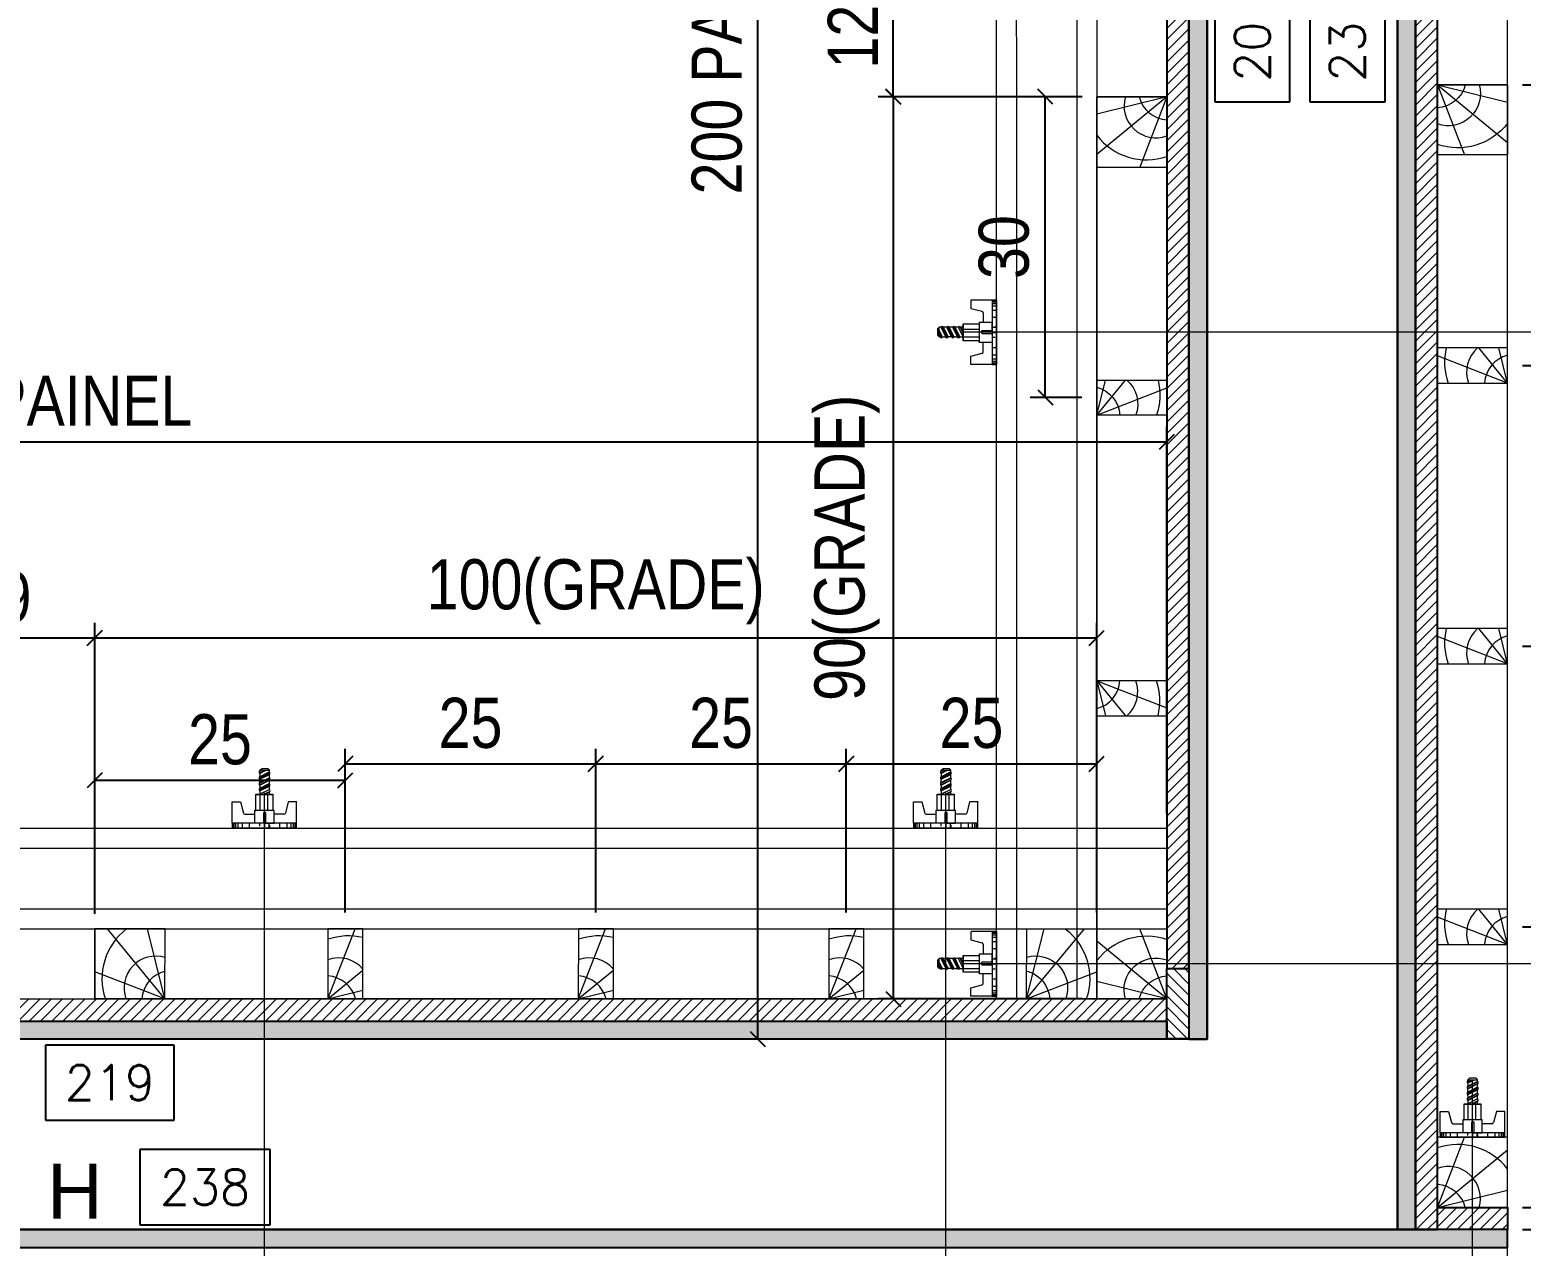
# Model space of a CAD drawing. Extents: x 14400 to 27878, y -21631 to 6985.
# Drawn here: x 16701.6 to 16999.3, y 2865.6 to 3108.3 of the extents above; entities that cross this region are included whole.
import ezdxf
from ezdxf.enums import TextEntityAlignment as Align

# ---------------------------------------------------------------- set-up
doc = ezdxf.new("R2010")
doc.units = 0
for name, color, linetype in [('CHAPA', 1, 'Continuous'), ('COTA', 241, 'Continuous'), ('F-PILARES-S', 170, 'Continuous'), ('MEIO_PONT', 93, 'Continuous'), ('SARRAFO', 251, 'Continuous'), ('TEXTO_GERAL', 7, 'Continuous')]:
    doc.layers.add(name, color=color, linetype=linetype)
for name, color, linetype, lineweight in [('Hachura', 251, 'Continuous', 9), ('Madeira', 126, 'Continuous', 18), ('Perfil Metálico', 224, 'Continuous', 18)]:
    doc.layers.add(name, color=color, linetype=linetype, lineweight=lineweight)
doc.styles.add('ARIAL', font='arial.ttf')
doc.styles.add('COTA TECNICA 2X', font='techl___.ttf', dxfattribs={"height": 10})
doc.styles.add('ROMANS', font='romans.shx')
doc.dimstyles.new('SECAO PILAR', dxfattribs={"dimtxt": 10, "dimasz": 3, "dimexe": 3, "dimexo": 3, "dimgap": 3, "dimtad": 1, "dimdec": 1, "dimlfac": 0.5, "dimzin": 12, "dimdsep": 46, "dimtxsty": 'COTA TECNICA 2X', "dimblk1": 'OBLIQUE', "dimblk2": 'OBLIQUE', "dimsah": 1, "dimcen": 0.9, "dimclrd": 256, "dimclre": 256, "dimclrt": 256, "dimadec": 1, "dimazin": 3, "dimtfac": 1, "dimtdec": 1, "dimtmove": 0, "dimatfit": 3, "dimfxl": 1, "dimtolj": 1, "dimtzin": 12, "dimarcsym": 0})
doc.dimstyles.new('SECÇÃO 2', dxfattribs={"dimtxt": 7, "dimasz": 6, "dimexe": 0.18, "dimexo": 2, "dimgap": -4, "dimtad": 3, "dimdec": 1, "dimlfac": 0.5, "dimzin": 12, "dimdsep": 46, "dimtxsty": 'ROMANS', "dimblk": 'ARCHTICK', "dimcen": 0.09, "dimse1": 1, "dimse2": 1, "dimsd1": 1, "dimsd2": 1, "dimclrd": 180, "dimclre": 5, "dimclrt": 1, "dimadec": 0, "dimazin": 3, "dimtfac": 1, "dimtdec": 1, "dimtofl": 0, "dimtmove": 0, "dimatfit": 3, "dimldrblk": 'ARCHTICK', "dimfxl": 1, "dimtolj": 1, "dimtzin": 0, "dimarcsym": 0})

# ---------------------------------------------------------------- blocks, each defined once
blk = doc.blocks.new('*D1471')
at = {"layer": 'COTA', "color": 180, "lineweight": -2, "transparency": 16777216}
for p, q in [((23414.59, 644.96), (23399.59, 644.96)), ((23399.59, 644.96), (23399.59, 618.96)), ((23414.59, 618.96), (23414.59, 644.96)), ((23399.59, 618.96), (23414.59, 618.96))]:
    blk.add_line(p, q, dxfattribs=at)
at = {"layer": 'Defpoints', "color": 0, "transparency": 16777216}
for p in [(23398.05, 831.96), (23398.05, 431.96), (23418.59, 431.96)]:
    blk.add_point(p, dxfattribs=at)
at = {"layer": 'COTA', "color": 1, "transparency": 16777216, "insert": (23407.09, 631.96), "char_height": 7, "attachment_point": 5, "rotation": 90, "style": 'ROMANS'}
blk.add_mtext('\\A1;200', dxfattribs=at)
blk = doc.blocks.new('_ArchTick')
at = {"color": 0, "linetype": 'ByBlock', "const_width": 0.15}
blk.add_lwpolyline([(-0.5, -0.5), (0.5, 0.5)], dxfattribs=at)
blk = doc.blocks.new('*D1472')
at = {"layer": 'COTA', "color": 180, "lineweight": -2, "transparency": 16777216}
for p, q in [((23433.59, 644.96), (23418.59, 644.96)), ((23418.59, 644.96), (23418.59, 618.96)), ((23433.59, 618.96), (23433.59, 644.96)), ((23418.59, 618.96), (23433.59, 618.96))]:
    blk.add_line(p, q, dxfattribs=at)
at = {"layer": 'Defpoints', "color": 0, "transparency": 16777216}
for p in [(23436.05, 869.96), (23436.05, 393.96), (23437.59, 393.96)]:
    blk.add_point(p, dxfattribs=at)
at = {"layer": 'COTA', "color": 1, "transparency": 16777216, "insert": (23426.09, 631.96), "char_height": 7, "attachment_point": 5, "rotation": 90, "style": 'ROMANS'}
blk.add_mtext('\\A1;238', dxfattribs=at)
blk = doc.blocks.new('*D1473')
at = {"layer": 'COTA', "color": 180, "lineweight": -2, "transparency": 16777216}
for p, q in [((23211.05, 409.91), (23185.05, 409.91)), ((23185.05, 409.91), (23185.05, 394.91)), ((23211.05, 394.91), (23211.05, 409.91)), ((23185.05, 394.91), (23211.05, 394.91))]:
    blk.add_line(p, q, dxfattribs=at)
at = {"layer": 'Defpoints', "color": 0, "transparency": 16777216}
for p in [(22960.05, 393.96), (23436.05, 393.96), (23436.05, 390.91)]:
    blk.add_point(p, dxfattribs=at)
at = {"layer": 'COTA', "color": 1, "transparency": 16777216, "insert": (23198.05, 402.41), "char_height": 7, "attachment_point": 5, "style": 'ROMANS'}
blk.add_mtext('\\A1;238', dxfattribs=at)
blk = doc.blocks.new('*D1474')
at = {"layer": 'COTA', "color": 180, "lineweight": -2, "transparency": 16777216}
for p, q in [((23191.89, 430.75), (23166.22, 430.75)), ((23166.22, 430.75), (23166.22, 415.75)), ((23191.89, 415.75), (23191.89, 430.75)), ((23166.22, 415.75), (23191.89, 415.75))]:
    blk.add_line(p, q, dxfattribs=at)
at = {"layer": 'Defpoints', "color": 0, "transparency": 16777216}
for p in [(22960.05, 431.96), (23398.05, 431.96), (23398.05, 411.75)]:
    blk.add_point(p, dxfattribs=at)
at = {"layer": 'COTA', "color": 1, "transparency": 16777216, "insert": (23179.05, 423.25), "char_height": 7, "attachment_point": 5, "style": 'ROMANS'}
blk.add_mtext('\\A1;219', dxfattribs=at)
blk = doc.blocks.new('PONTALETE')
at = {"layer": 'Madeira'}
for q in [(2.71, 7), (7, 5.76), (7, 1.74)]:
    blk.add_line((0, 0), q, dxfattribs=at)
blk.add_lwpolyline([(0, 0), (7, 0), (7, 7), (0, 7)], close=True, dxfattribs=at)
for centre, radius, start, end in [((2.04, 0.06), 6.23, 37.2818, 109.0913), ((1.09, 0.9), 3.19, 343.603, 109.9847), ((-0.21, -0.78), 3.09, 14.6322, 86.0383)]:
    blk.add_arc(centre, radius, start, end, dxfattribs=at)
blk = doc.blocks.new('MEIO PONTALETE')
at = {"layer": 'Madeira'}
for q in [(2.71, 7), (3.5, 2.88), (3.5, 0.87)]:
    blk.add_line((0, 0), q, dxfattribs=at)
blk.add_lwpolyline([(0, 0), (3.5, 0), (3.5, 7), (0, 7)], close=True, dxfattribs=at)
for centre, radius, start, end in [((2.04, 0.06), 6.23, 76.4499, 109.0913), ((1.09, 0.9), 3.19, 40.9063, 109.9847), ((-0.21, -0.78), 3.09, 14.6322, 86.0383)]:
    blk.add_arc(centre, radius, start, end, dxfattribs=at)
blk = doc.blocks.new('_Oblique')
at = {"color": 0, "linetype": 'ByBlock', "lineweight": -2}
blk.add_line((-0.5, -0.5), (0.5, 0.5), dxfattribs=at)
blk = doc.blocks.new('*D1499')
at = {"layer": 'COTA', "lineweight": -2, "transparency": 16777216}
for p, q in [((23461.05, 641.56), (23543.75, 641.56)), ((23540.75, 622.36), (23540.75, 641.56)), ((23461.05, 622.36), (23543.75, 622.36))]:
    blk.add_line(p, q, dxfattribs=at)
at = {"layer": 'Defpoints', "color": 0, "transparency": 16777216}
for p in [(23458.05, 641.56), (23540.75, 641.56), (23458.05, 622.36)]:
    blk.add_point(p, dxfattribs=at)
at = {"layer": 'COTA', "lineweight": -2, "transparency": 16777216, "xscale": 3, "yscale": 3, "zscale": 3}
for p, rotation in [((23540.75, 641.56), 90), ((23540.75, 622.36), 270)]:
    blk.add_blockref('_Oblique', p, dxfattribs=dict(at, rotation=rotation))
at = {"layer": 'COTA', "transparency": 16777216, "insert": (23532.62, 631.96), "char_height": 10, "attachment_point": 5, "rotation": 90, "style": 'COTA TECNICA 2X'}
blk.add_mtext('\\A1;9.6', dxfattribs=at)
blk = doc.blocks.new('*D1427')
at = {"layer": 'COTA', "lineweight": -2, "transparency": 16777216}
for p, q in [((22937.96, 456.95), (22937.96, 554.15)), ((23390.06, 476.96), (23390.06, 554.15)), ((22937.96, 551.15), (23390.06, 551.15))]:
    blk.add_line(p, q, dxfattribs=at)
at = {"layer": 'Defpoints', "color": 0, "transparency": 16777216}
for p in [(23390.06, 551.15), (23390.06, 473.96), (22937.96, 453.95)]:
    blk.add_point(p, dxfattribs=at)
at = {"layer": 'COTA', "lineweight": -2, "transparency": 16777216, "xscale": 3, "yscale": 3, "zscale": 3, "rotation": 180}
blk.add_blockref('_Oblique', (22937.96, 551.15), dxfattribs=at)
at = {"layer": 'COTA', "lineweight": -2, "transparency": 16777216, "xscale": 3, "yscale": 3, "zscale": 3}
blk.add_blockref('_Oblique', (23390.06, 551.15), dxfattribs=at)
at = {"layer": 'COTA', "transparency": 16777216, "insert": (23164.01, 559.25), "char_height": 10, "attachment_point": 5, "style": 'COTA TECNICA 2X'}
blk.add_mtext('\\A1;226 PAINEL', dxfattribs=at)
blk = doc.blocks.new('*D1433')
at = {"layer": 'COTA', "lineweight": -2, "transparency": 16777216}
for p, q in [((23176.03, 457.19), (23176.03, 486.59)), ((23226.05, 457.19), (23226.05, 486.59)), ((23176.03, 483.59), (23226.05, 483.59))]:
    blk.add_line(p, q, dxfattribs=at)
at = {"layer": 'Defpoints', "color": 0, "transparency": 16777216}
for p in [(23226.05, 483.59), (23176.03, 454.19), (23226.05, 454.19)]:
    blk.add_point(p, dxfattribs=at)
at = {"layer": 'COTA', "lineweight": -2, "transparency": 16777216, "xscale": 3, "yscale": 3, "zscale": 3, "rotation": 180}
blk.add_blockref('_Oblique', (23176.03, 483.59), dxfattribs=at)
at = {"layer": 'COTA', "lineweight": -2, "transparency": 16777216, "xscale": 3, "yscale": 3, "zscale": 3}
blk.add_blockref('_Oblique', (23226.05, 483.59), dxfattribs=at)
at = {"layer": 'COTA', "transparency": 16777216, "insert": (23201.04, 491.7), "char_height": 10, "attachment_point": 5, "style": 'COTA TECNICA 2X'}
blk.add_mtext('\\A1;25', dxfattribs=at)
blk = doc.blocks.new('*D1434')
at = {"layer": 'COTA', "lineweight": -2, "transparency": 16777216}
for p, q in [((23226.05, 457.19), (23226.05, 489.87)), ((23276.05, 457.19), (23276.05, 489.87)), ((23226.05, 486.87), (23276.05, 486.87))]:
    blk.add_line(p, q, dxfattribs=at)
at = {"layer": 'Defpoints', "color": 0, "transparency": 16777216}
for p in [(23276.05, 486.87), (23226.05, 454.19), (23276.05, 454.19)]:
    blk.add_point(p, dxfattribs=at)
at = {"layer": 'COTA', "lineweight": -2, "transparency": 16777216, "xscale": 3, "yscale": 3, "zscale": 3, "rotation": 180}
blk.add_blockref('_Oblique', (23226.05, 486.87), dxfattribs=at)
at = {"layer": 'COTA', "lineweight": -2, "transparency": 16777216, "xscale": 3, "yscale": 3, "zscale": 3}
blk.add_blockref('_Oblique', (23276.05, 486.87), dxfattribs=at)
at = {"layer": 'COTA', "transparency": 16777216, "insert": (23251.05, 494.98), "char_height": 10, "attachment_point": 5, "style": 'COTA TECNICA 2X'}
blk.add_mtext('\\A1;25', dxfattribs=at)
blk = doc.blocks.new('*D1435')
at = {"layer": 'COTA', "lineweight": -2, "transparency": 16777216}
for p, q in [((23276.05, 457.19), (23276.05, 489.87)), ((23326.05, 457.19), (23326.05, 489.87)), ((23276.05, 486.87), (23326.05, 486.87))]:
    blk.add_line(p, q, dxfattribs=at)
at = {"layer": 'Defpoints', "color": 0, "transparency": 16777216}
for p in [(23326.05, 486.87), (23276.05, 454.19), (23326.05, 454.19)]:
    blk.add_point(p, dxfattribs=at)
at = {"layer": 'COTA', "lineweight": -2, "transparency": 16777216, "xscale": 3, "yscale": 3, "zscale": 3, "rotation": 180}
blk.add_blockref('_Oblique', (23276.05, 486.87), dxfattribs=at)
at = {"layer": 'COTA', "lineweight": -2, "transparency": 16777216, "xscale": 3, "yscale": 3, "zscale": 3}
blk.add_blockref('_Oblique', (23326.05, 486.87), dxfattribs=at)
at = {"layer": 'COTA', "transparency": 16777216, "insert": (23301.05, 494.98), "char_height": 10, "attachment_point": 5, "style": 'COTA TECNICA 2X'}
blk.add_mtext('\\A1;25', dxfattribs=at)
blk = doc.blocks.new('*D1436')
at = {"layer": 'COTA', "lineweight": -2, "transparency": 16777216}
for p, q in [((23176.03, 457.19), (23176.03, 514.97)), ((23376.04, 457.2), (23376.04, 514.97)), ((23376.04, 511.97), (23176.03, 511.97))]:
    blk.add_line(p, q, dxfattribs=at)
at = {"layer": 'Defpoints', "color": 0, "transparency": 16777216}
for p in [(23176.03, 511.97), (23176.03, 454.19), (23376.04, 454.2)]:
    blk.add_point(p, dxfattribs=at)
at = {"layer": 'COTA', "lineweight": -2, "transparency": 16777216, "xscale": 3, "yscale": 3, "zscale": 3, "rotation": 180}
blk.add_blockref('_Oblique', (23176.03, 511.97), dxfattribs=at)
at = {"layer": 'COTA', "lineweight": -2, "transparency": 16777216, "xscale": 3, "yscale": 3, "zscale": 3}
blk.add_blockref('_Oblique', (23376.04, 511.97), dxfattribs=at)
at = {"layer": 'COTA', "transparency": 16777216, "insert": (23276.03, 521.19), "char_height": 10, "attachment_point": 5, "style": 'COTA TECNICA 2X'}
blk.add_mtext('\\A1;100(GRADE)', dxfattribs=at)
blk = doc.blocks.new('*D1437')
at = {"layer": 'COTA', "lineweight": -2, "transparency": 16777216}
for p, q in [((23326.05, 457.19), (23326.05, 489.87)), ((23376.04, 457.24), (23376.04, 489.87)), ((23326.05, 486.87), (23376.04, 486.87))]:
    blk.add_line(p, q, dxfattribs=at)
at = {"layer": 'Defpoints', "color": 0, "transparency": 16777216}
for p in [(23376.04, 486.87), (23326.05, 454.19), (23376.04, 454.24)]:
    blk.add_point(p, dxfattribs=at)
at = {"layer": 'COTA', "lineweight": -2, "transparency": 16777216, "xscale": 3, "yscale": 3, "zscale": 3, "rotation": 180}
blk.add_blockref('_Oblique', (23326.05, 486.87), dxfattribs=at)
at = {"layer": 'COTA', "lineweight": -2, "transparency": 16777216, "xscale": 3, "yscale": 3, "zscale": 3}
blk.add_blockref('_Oblique', (23376.04, 486.87), dxfattribs=at)
at = {"layer": 'COTA', "transparency": 16777216, "insert": (23351.04, 494.98), "char_height": 10, "attachment_point": 5, "style": 'COTA TECNICA 2X'}
blk.add_mtext('\\A1;25', dxfattribs=at)
blk = doc.blocks.new('*D1438')
at = {"layer": 'COTA', "lineweight": -2, "transparency": 16777216}
for p, q in [((23138.03, 456.93), (23138.03, 514.97)), ((23176.03, 456.96), (23176.03, 514.97)), ((23176.03, 511.97), (23138.03, 511.97))]:
    blk.add_line(p, q, dxfattribs=at)
at = {"layer": 'Defpoints', "color": 0, "transparency": 16777216}
for p in [(23138.03, 511.97), (23138.03, 453.93), (23176.03, 453.96)]:
    blk.add_point(p, dxfattribs=at)
at = {"layer": 'COTA', "lineweight": -2, "transparency": 16777216, "xscale": 3, "yscale": 3, "zscale": 3, "rotation": 180}
blk.add_blockref('_Oblique', (23138.03, 511.97), dxfattribs=at)
at = {"layer": 'COTA', "lineweight": -2, "transparency": 16777216, "xscale": 3, "yscale": 3, "zscale": 3}
blk.add_blockref('_Oblique', (23176.03, 511.97), dxfattribs=at)
at = {"layer": 'COTA', "transparency": 16777216, "insert": (23157.03, 520.06), "char_height": 10, "attachment_point": 5, "style": 'COTA TECNICA 2X'}
blk.add_mtext('\\A1;19', dxfattribs=at)
blk = doc.blocks.new('*D1454')
at = {"layer": 'COTA', "lineweight": -2, "transparency": 16777216}
for p, q in [((23373.11, 619.97), (23332.42, 619.97)), ((23335.42, 619.97), (23335.42, 439.97)), ((23373.08, 439.97), (23332.42, 439.97))]:
    blk.add_line(p, q, dxfattribs=at)
at = {"layer": 'Defpoints', "color": 0, "transparency": 16777216}
for p in [(23376.11, 619.97), (23335.42, 439.97), (23376.08, 439.97)]:
    blk.add_point(p, dxfattribs=at)
at = {"layer": 'COTA', "lineweight": -2, "transparency": 16777216, "xscale": 3, "yscale": 3, "zscale": 3}
for p, rotation in [((23335.42, 619.97), 90), ((23335.42, 439.97), 270)]:
    blk.add_blockref('_Oblique', p, dxfattribs=dict(at, rotation=rotation))
at = {"layer": 'COTA', "transparency": 16777216, "insert": (23326.2, 529.97), "char_height": 10, "attachment_point": 5, "rotation": 90, "style": 'COTA TECNICA 2X'}
blk.add_mtext('\\A1;90(GRADE)', dxfattribs=at)
blk = doc.blocks.new('*D1455')
at = {"layer": 'COTA', "lineweight": -2, "transparency": 16777216}
for p, q in [((23373.09, 619.97), (23362.77, 619.97)), ((23365.77, 559.97), (23365.77, 619.97)), ((23373.06, 559.97), (23362.77, 559.97))]:
    blk.add_line(p, q, dxfattribs=at)
at = {"layer": 'Defpoints', "color": 0, "transparency": 16777216}
for p in [(23365.77, 619.97), (23376.09, 619.97), (23376.06, 559.97)]:
    blk.add_point(p, dxfattribs=at)
at = {"layer": 'COTA', "lineweight": -2, "transparency": 16777216, "xscale": 3, "yscale": 3, "zscale": 3}
for p, rotation in [((23365.77, 619.97), 90), ((23365.77, 559.97), 270)]:
    blk.add_blockref('_Oblique', p, dxfattribs=dict(at, rotation=rotation))
at = {"layer": 'COTA', "transparency": 16777216, "insert": (23357.55, 589.97), "char_height": 10, "attachment_point": 5, "rotation": 90, "style": 'COTA TECNICA 2X'}
blk.add_mtext('\\A1;30', dxfattribs=at)
blk = doc.blocks.new('*D1504')
at = {"layer": 'COTA', "lineweight": -2, "transparency": 16777216}
for p, q in [((23373.06, 643.96), (23332.41, 643.96)), ((23335.41, 619.96), (23335.41, 643.96)), ((23373.06, 619.96), (23332.41, 619.96))]:
    blk.add_line(p, q, dxfattribs=at)
at = {"layer": 'Defpoints', "color": 0, "transparency": 16777216}
for p in [(23335.41, 643.96), (23376.06, 643.96), (23376.06, 619.96)]:
    blk.add_point(p, dxfattribs=at)
at = {"layer": 'COTA', "lineweight": -2, "transparency": 16777216, "xscale": 3, "yscale": 3, "zscale": 3}
for p, rotation in [((23335.41, 643.96), 90), ((23335.41, 619.96), 270)]:
    blk.add_blockref('_Oblique', p, dxfattribs=dict(at, rotation=rotation))
at = {"layer": 'COTA', "transparency": 16777216, "insert": (23327.36, 631.96), "char_height": 10, "attachment_point": 5, "rotation": 90, "style": 'COTA TECNICA 2X'}
blk.add_mtext('\\A1;12', dxfattribs=at)
blk = doc.blocks.new('*D1456')
at = {"layer": 'COTA', "linetype": 'ByBlock', "lineweight": -2, "transparency": 16777216}
for p, q in [((23395.05, 832.03), (23305.34, 832.03)), ((23308.34, 832.03), (23308.34, 431.96)), ((23395.05, 431.96), (23305.34, 431.96))]:
    blk.add_line(p, q, dxfattribs=at)
at = {"layer": 'Defpoints', "color": 0, "linetype": 'ByBlock', "transparency": 16777216}
for p in [(23398.05, 832.03), (23308.34, 431.96), (23398.05, 431.96)]:
    blk.add_point(p, dxfattribs=at)
at = {"layer": 'COTA', "linetype": 'ByBlock', "lineweight": -2, "transparency": 16777216, "xscale": 3, "yscale": 3, "zscale": 3}
for p, rotation in [((23308.34, 832.03), 90), ((23308.34, 431.96), 270)]:
    blk.add_blockref('_Oblique', p, dxfattribs=dict(at, rotation=rotation))
at = {"layer": 'COTA', "linetype": 'ByBlock', "transparency": 16777216, "insert": (23300.24, 631.99), "char_height": 10, "attachment_point": 5, "rotation": 90, "style": 'COTA TECNICA 2X'}
blk.add_mtext('\\A1;200 PAINEL', dxfattribs=at)
blk = doc.blocks.new('*D1410')
at = {"layer": 'COTA', "lineweight": -2, "transparency": 16777216}
for p, q in [((23461.04, 622.36), (23543.75, 622.36)), ((23540.75, 622.36), (23540.75, 398.36)), ((23461.07, 398.36), (23543.75, 398.36))]:
    blk.add_line(p, q, dxfattribs=at)
at = {"layer": 'Defpoints', "color": 0, "transparency": 16777216}
for p in [(23458.04, 622.36), (23458.07, 398.36), (23540.75, 398.36)]:
    blk.add_point(p, dxfattribs=at)
at = {"layer": 'COTA', "lineweight": -2, "transparency": 16777216, "xscale": 3, "yscale": 3, "zscale": 3}
for p, rotation in [((23540.75, 622.36), 90), ((23540.75, 398.36), 270)]:
    blk.add_blockref('_Oblique', p, dxfattribs=dict(at, rotation=rotation))
at = {"layer": 'COTA', "transparency": 16777216, "insert": (23531.53, 510.36), "char_height": 10, "attachment_point": 5, "rotation": 90, "style": 'COTA TECNICA 2X'}
blk.add_mtext('\\A1;112(GRADE)', dxfattribs=at)
blk = doc.blocks.new('*D1411')
at = {"layer": 'COTA', "lineweight": -2, "transparency": 16777216}
for p, q in [((23461.05, 566.36), (23508.75, 566.36)), ((23505.75, 510.36), (23505.75, 566.36)), ((23461.05, 510.36), (23508.75, 510.36))]:
    blk.add_line(p, q, dxfattribs=at)
at = {"layer": 'Defpoints', "color": 0, "transparency": 16777216}
for p in [(23458.05, 566.36), (23505.75, 566.36), (23458.05, 510.36)]:
    blk.add_point(p, dxfattribs=at)
at = {"layer": 'COTA', "lineweight": -2, "transparency": 16777216, "xscale": 3, "yscale": 3, "zscale": 3}
for p, rotation in [((23505.75, 566.36), 90), ((23505.75, 510.36), 270)]:
    blk.add_blockref('_Oblique', p, dxfattribs=dict(at, rotation=rotation))
at = {"layer": 'COTA', "transparency": 16777216, "insert": (23497.65, 538.36), "char_height": 10, "attachment_point": 5, "rotation": 90, "style": 'COTA TECNICA 2X'}
blk.add_mtext('\\A1;28', dxfattribs=at)
blk = doc.blocks.new('*D1412')
at = {"layer": 'COTA', "lineweight": -2, "transparency": 16777216}
for p, q in [((23461.05, 622.36), (23508.75, 622.36)), ((23505.75, 566.36), (23505.75, 622.36)), ((23461.05, 566.36), (23508.75, 566.36))]:
    blk.add_line(p, q, dxfattribs=at)
at = {"layer": 'Defpoints', "color": 0, "transparency": 16777216}
for p in [(23458.05, 622.36), (23505.75, 622.36), (23458.05, 566.36)]:
    blk.add_point(p, dxfattribs=at)
at = {"layer": 'COTA', "lineweight": -2, "transparency": 16777216, "xscale": 3, "yscale": 3, "zscale": 3}
for p, rotation in [((23505.75, 622.36), 90), ((23505.75, 566.36), 270)]:
    blk.add_blockref('_Oblique', p, dxfattribs=dict(at, rotation=rotation))
at = {"layer": 'COTA', "transparency": 16777216, "insert": (23497.65, 594.36), "char_height": 10, "attachment_point": 5, "rotation": 90, "style": 'COTA TECNICA 2X'}
blk.add_mtext('\\A1;28', dxfattribs=at)
blk = doc.blocks.new('*D1413')
at = {"layer": 'COTA', "lineweight": -2, "transparency": 16777216}
for p, q in [((23461.05, 454.36), (23508.75, 454.36)), ((23505.75, 398.36), (23505.75, 454.36)), ((23461.02, 398.36), (23508.75, 398.36))]:
    blk.add_line(p, q, dxfattribs=at)
at = {"layer": 'Defpoints', "color": 0, "transparency": 16777216}
for p in [(23458.05, 454.36), (23505.75, 454.36), (23458.02, 398.36)]:
    blk.add_point(p, dxfattribs=at)
at = {"layer": 'COTA', "lineweight": -2, "transparency": 16777216, "xscale": 3, "yscale": 3, "zscale": 3}
for p, rotation in [((23505.75, 454.36), 90), ((23505.75, 398.36), 270)]:
    blk.add_blockref('_Oblique', p, dxfattribs=dict(at, rotation=rotation))
at = {"layer": 'COTA', "transparency": 16777216, "insert": (23497.65, 426.36), "char_height": 10, "attachment_point": 5, "rotation": 90, "style": 'COTA TECNICA 2X'}
blk.add_mtext('\\A1;28', dxfattribs=at)
blk = doc.blocks.new('*D1478')
at = {"layer": 'COTA', "lineweight": -2, "transparency": 16777216}
for p, q in [((23461.05, 510.36), (23508.75, 510.36)), ((23505.75, 454.36), (23505.75, 510.36)), ((23461.05, 454.36), (23508.75, 454.36))]:
    blk.add_line(p, q, dxfattribs=at)
at = {"layer": 'Defpoints', "color": 0, "transparency": 16777216}
for p in [(23458.05, 510.36), (23505.75, 510.36), (23458.05, 454.36)]:
    blk.add_point(p, dxfattribs=at)
at = {"layer": 'COTA', "lineweight": -2, "transparency": 16777216, "xscale": 3, "yscale": 3, "zscale": 3}
for p, rotation in [((23505.75, 510.36), 90), ((23505.75, 454.36), 270)]:
    blk.add_blockref('_Oblique', p, dxfattribs=dict(at, rotation=rotation))
at = {"layer": 'COTA', "transparency": 16777216, "insert": (23497.65, 482.36), "char_height": 10, "attachment_point": 5, "rotation": 90, "style": 'COTA TECNICA 2X'}
blk.add_mtext('\\A1;28', dxfattribs=at)
blk = doc.blocks.new('*D1414')
at = {"layer": 'COTA', "linetype": 'ByBlock', "lineweight": -2, "transparency": 16777216}
for p, q in [((23461.02, 869.96), (23608.52, 869.96)), ((23605.52, 869.96), (23605.52, 393.96)), ((23461.05, 393.96), (23608.52, 393.96))]:
    blk.add_line(p, q, dxfattribs=at)
at = {"layer": 'Defpoints', "color": 0, "linetype": 'ByBlock', "transparency": 16777216}
for p in [(23458.02, 869.96), (23458.05, 393.96), (23605.52, 393.96)]:
    blk.add_point(p, dxfattribs=at)
at = {"layer": 'COTA', "linetype": 'ByBlock', "lineweight": -2, "transparency": 16777216, "xscale": 3, "yscale": 3, "zscale": 3}
for p, rotation in [((23605.52, 869.96), 90), ((23605.52, 393.96), 270)]:
    blk.add_blockref('_Oblique', p, dxfattribs=dict(at, rotation=rotation))
at = {"layer": 'COTA', "linetype": 'ByBlock', "transparency": 16777216, "insert": (23597.28, 631.96), "char_height": 10, "attachment_point": 5, "rotation": 90, "style": 'COTA TECNICA 2X'}
blk.add_mtext('\\A1;238 PAINEL', dxfattribs=at)
blk = doc.blocks.new('C')
at = {"layer": 'Hachura', "color": 0}
for p, q in [((0, 3.22), (0, -3.22)), ((0.45, 3.22), (0, 3.22)), ((0.46, 3.16), (0, 3.16)), ((0.46, 3.05), (0, 3.05)), ((0.45, -3.23), (0.45, 3.22)), ((0.45, 3.22), (2.58, 3.22)), ((2.58, 3.22), (2.58, 2.39)), ((0.46, 2.88), (0, 2.88)), ((0, 2.75), (0, -1.16)), ((0.46, 2.65), (0, 2.65)), ((0.46, 2.23), (0, 2.23)), ((0.46, 1.51), (0, 1.51)), ((1.35, 1.94), (1.35, 0.96)), ((2.58, 2.39), (1.47, 2.09)), ((0.39, 0.49), (0.17, 0.49)), ((1.74, 0.97), (0.45, 0.97)), ((1.45, 0.1), (0.45, 0.1)), ((1.74, -0.97), (1.74, 0.97)), ((1.74, 0.97), (1.74, 0.84)), ((1.74, 0.97), (1.74, 0.84)), ((1.74, 0.84), (3.35, 0.84)), ((3.35, 0.45), (1.74, 0.45)), ((3.32, 0.84), (3.32, -0.84)), ((3.35, 0.84), (3.35, -0.84)), ((3.68, 0.45), (3.35, 0.45)), ((3.84, -0.52), (3.35, 0.45)), ((3.35, 0.06), (3.67, -0.57)), ((3.68, 0.45), (4.16, -0.52)), ((3.72, 0.5), (4.25, -0.57)), ((4.37, -0.55), (3.83, 0.53)), ((4.15, 0.45), (3.93, 0.45)), ((4.42, -0.52), (3.93, 0.45)), ((4.15, 0.45), (4.26, 0.45)), ((4.26, 0.45), (4.74, -0.52)), ((4.3, 0.5), (4.83, -0.57)), ((4.95, -0.55), (4.41, 0.53)), ((4.51, 0.45), (4.84, 0.45)), ((5, -0.52), (4.51, 0.45)), ((4.84, 0.45), (5.32, -0.52)), ((4.88, 0.5), (5.41, -0.57)), ((5.53, -0.55), (4.99, 0.53)), ((5.58, -0.52), (5.09, 0.45)), ((5.42, 0.45), (5.09, 0.45)), ((5.58, -0.52), (5.09, 0.45)), ((5.42, 0.45), (5.74, -0.19)), ((5.46, 0.5), (5.74, -0.07)), ((5.74, 0.19), (5.57, 0.53)), ((5.74, 0.32), (5.68, 0.45)), ((5.68, 0.45), (5.74, 0.45)), ((5.74, 0.45), (5.9, 0.29)), ((5.74, 0.45), (5.74, -0.52)), ((5.9, -0.36), (5.9, 0.29)), ((0.45, 0), (0, 0)), ((0.08, -0.48), (0.29, -0.48)), ((0.29, -0.48), (0.4, -0.48)), ((0.45, 0), (0.45, -0.97)), ((0.45, -0.16), (1.45, -0.16)), ((0.45, -0.65), (0.45, -0.32)), ((0.45, -3.23), (0.45, -0.65)), ((0.45, -0.97), (1.74, -0.97)), ((1.35, -1.94), (1.35, -0.97)), ((3.35, -0.32), (1.74, -0.32)), ((3.35, -0.84), (1.74, -0.84)), ((3.35, -0.07), (3.58, -0.52)), ((3.35, -0.52), (3.58, -0.52)), ((3.84, -0.52), (4.16, -0.52)), ((4.42, -0.52), (4.74, -0.52)), ((4.63, -0.52), (4.74, -0.52)), ((5, -0.52), (5.32, -0.52)), ((5.58, -0.52), (5.74, -0.52)), ((5.74, -0.52), (5.9, -0.36)), ((5.74, -0.52), (5.74, -0.52)), ((0.46, -1.52), (0, -1.52)), ((0.46, -2.23), (0, -2.23)), ((0.46, -2.65), (0, -2.65)), ((0.46, -2.88), (0, -2.88)), ((2.58, -2.39), (1.47, -2.1)), ((2.58, -3.23), (2.58, -2.39)), ((0.46, -3.05), (0, -3.05)), ((0.46, -3.16), (0, -3.16)), ((0, -3.22), (2.57, -3.22))]:
    blk.add_line(p, q, dxfattribs=at)
for centre, radius, start, end in [((1.52, 1.94), 0.161, 104.7436, 180), ((1.44, -0.03), 0.129, 272.695, 87.305), ((3.81, 0.39), 0.143, 25.5688, 154.4312), ((4.39, 0.39), 0.143, 25.5688, 154.4312), ((4.97, 0.39), 0.143, 25.5688, 154.4312), ((5.55, 0.39), 0.143, 25.5688, 154.4312), ((0.17, -0.37), 0.174, 221.744, 317.8592), ((3.71, -0.4), 0.174, 222.1408, 318.256), ((4.29, -0.4), 0.174, 222.1408, 318.256), ((4.87, -0.4), 0.174, 222.1408, 318.256), ((5.45, -0.4), 0.174, 222.1408, 318.256), ((5.61, -0.4), 0.174, 317.8592, 318.256), ((1.52, -1.94), 0.161, 180, 255.2564)]:
    blk.add_arc(centre, radius, start, end, dxfattribs=at)
blk = doc.blocks.new('*D1486')
at = {"layer": 'COTA', "lineweight": -2, "transparency": 16777216}
for p, q in [((23492.82, 447.04), (23571.14, 447.04)), ((23568.14, 393.96), (23568.14, 447.04)), ((23461.05, 393.96), (23571.14, 393.96))]:
    blk.add_line(p, q, dxfattribs=at)
at = {"layer": 'Defpoints', "color": 0, "transparency": 16777216}
for p in [(23489.82, 447.04), (23568.14, 447.04), (23458.05, 393.96)]:
    blk.add_point(p, dxfattribs=at)
at = {"layer": 'COTA', "lineweight": -2, "transparency": 16777216, "xscale": 3, "yscale": 3, "zscale": 3}
for p, rotation in [((23568.14, 447.04), 90), ((23568.14, 393.96), 270)]:
    blk.add_blockref('_Oblique', p, dxfattribs=dict(at, rotation=rotation))
at = {"layer": 'COTA', "transparency": 16777216, "insert": (23560.03, 420.5), "char_height": 10, "attachment_point": 5, "rotation": 90, "style": 'COTA TECNICA 2X'}
blk.add_mtext('\\A1;26.5', dxfattribs=at)
blk = doc.blocks.new('A$C9791f2d9')
at = {"layer": 'Hachura'}
h = blk.add_hatch(color=256, dxfattribs=at)
h.dxf.hatch_style = 1
h.paths.add_polyline_path([(605.82, 145.98), (605.82, 621.98), (602.22, 621.98), (602.22, 145.98)])
h = blk.add_hatch(dxfattribs=at)
h.set_pattern_fill('ANSI31', color=256, scale=0.5, angle=360, style=0)
h.set_pattern_definition([(45, (7358.5594, 1578.2947), (-1.122532, 1.122532), [])])
h.paths.add_polyline_path([(605.82, 145.98), (610.21, 145.98), (610.21, 621.98), (605.81, 621.98), (605.81, 236.13), (605.82, 236.13)])
h = blk.add_hatch(color=256, dxfattribs=at)
h.dxf.hatch_style = 1
h.paths.add_polyline_path([(564.22, 183.98), (564.22, 583.98), (560.62, 583.98), (560.62, 183.98)])
h = blk.add_hatch(dxfattribs=at)
h.set_pattern_fill('ANSI31', color=256, scale=0.5, angle=360, style=0)
h.set_pattern_definition([(45, (7308.9606, 1526.2216), (-1.122532, 1.122532), [])])
h.paths.add_polyline_path([(556.22, 198.06), (560.62, 198.06), (560.62, 569.91), (556.22, 569.91), (556.22, 184.06), (556.22, 184.06)])
h = blk.add_hatch(dxfattribs=at)
h.set_pattern_fill('ANSI31', color=256, scale=0.5, angle=270, style=0)
h.set_pattern_definition([(315, (23157.3519, -10607.3856), (1.12253202, 1.12253202), [])])
h.paths.add_polyline_path([(560.62, 198.06), (556.22, 198.06), (556.22, 184.06), (560.62, 184.06)])
h = blk.add_hatch(dxfattribs=at)
h.set_pattern_fill('ANSI31', color=256, scale=0.5, angle=360, style=0)
h.set_pattern_definition([(45, (7268.9606, 1533.2216), (-1.122532, 1.122532), [])])
h.paths.add_polyline_path([(104.22, 187.58), (104.22, 192.03), (556.22, 191.98), (556.22, 187.58)])
h = blk.add_hatch(color=256, dxfattribs=at)
h.dxf.hatch_style = 1
h.paths.add_polyline_path([(556.22, 187.58), (104.22, 187.58), (104.22, 183.98), (556.22, 183.98)])
h = blk.add_hatch(dxfattribs=at)
h.set_pattern_fill('ANSI31', color=256, scale=0.5, angle=360, style=0)
h.set_pattern_definition([(45, (9552.6943, 22537.4475), (-1.12253202, 1.12253202), [])])
h.paths.add_polyline_path([(610.22, 150.38), (610.22, 145.98), (624.22, 145.98), (624.22, 150.38)])
h = blk.add_hatch(color=256, dxfattribs=at)
h.dxf.hatch_style = 1
h.paths.add_polyline_path([(624.22, 142.38), (624.22, 145.98), (104.22, 145.98), (104.22, 142.38)])
at = {"layer": 'CHAPA'}
for points in [[(602.22, 145.98), (605.82, 145.98), (605.82, 621.98), (602.22, 621.98)], [(560.62, 183.98), (564.22, 183.98), (564.22, 583.98), (560.62, 583.98)], [(556.22, 183.98), (104.22, 183.98), (104.22, 187.58), (556.22, 187.58)], [(624.22, 145.98), (104.22, 145.98), (104.22, 142.38), (624.22, 142.38)]]:
    blk.add_lwpolyline(points, close=True, dxfattribs=at)
at = {"layer": 'F-PILARES-S', "linetype": 'Continuous'}
blk.add_lwpolyline([(602.22, 145.98), (602.22, 621.98), (72.22, 621.98), (72.22, 583.98), (564.22, 583.98), (564.22, 183.98), (126.22, 183.98), (126.22, 145.98), (602.22, 145.98)], dxfattribs=at)
at = {"layer": 'Hachura'}
for p, q in [((655.66, 325), (515.25, 325)), ((376.06, 93.24), (376.07, 233.13)), ((512.06, 93.24), (512.07, 233.13)), ((655.66, 199), (515.25, 199)), ((617.19, 93.24), (617.2, 175.86))]:
    blk.add_line(p, q, dxfattribs=at)
blk.add_lwpolyline([(104.22, 191.98), (556.22, 191.98), (556.22, 187.58), (104.22, 187.58)], close=True, dxfattribs=at)
at = {"layer": 'Madeira'}
for points in [[(624.22, 374.38), (610.22, 374.38), (610.22, 150.38), (624.22, 150.38)], [(556.22, 191.98), (542.22, 191.98), (542.22, 371.98), (556.22, 371.98)], [(342.22, 191.99), (342.24, 205.99), (542.23, 205.98), (542.22, 191.98)]]:
    blk.add_lwpolyline(points, close=True, dxfattribs=at)
at = {"layer": 'Perfil Metálico'}
for points in [[(624.18, 697.93), (644.18, 697.93), (644.19, 67.93), (624.19, 67.93)], [(522.22, 575.98), (542.22, 575.98), (542.23, 191.98), (522.23, 191.98)], [(538.23, 191.98), (526.23, 191.98), (526.22, 575.98), (538.22, 575.98)], [(54, 225.98), (54, 205.98), (556.22, 205.98), (556.22, 225.98)], [(556.22, 209.98), (556.22, 221.98), (54, 221.98), (54, 209.98)]]:
    blk.add_lwpolyline(points, close=True, dxfattribs=at)
at = {"layer": 'SARRAFO'}
for points in [[(605.82, 145.98), (610.22, 145.98), (610.22, 621.98), (605.82, 621.98)], [(556.22, 198.06), (560.62, 198.06), (560.62, 569.91), (556.22, 569.91)], [(556.22, 184.06), (556.22, 198.06), (560.62, 198.06), (560.62, 184.06)], [(624.22, 145.98), (610.22, 145.98), (610.22, 150.38), (624.22, 150.38)]]:
    blk.add_lwpolyline(points, close=True, dxfattribs=at)
at = {"layer": 'Hachura', "linetype": 'Continuous', "xscale": 2, "yscale": 2, "zscale": 2}
for p, rotation in [((522.25, 324.99), 180), ((376.06, 226.13), 90.00000000000001), ((512.06, 226.13), 90.00000000000001), ((522.25, 198.99), 180), ((617.2, 164.38), 90.00000000000001)]:
    blk.add_blockref('C', p, dxfattribs=dict(at, rotation=rotation))
at = {"layer": 'Madeira'}
for name, p, xscale, yscale, zscale, rotation in [('PONTALETE', (356.22, 191.98), 2, 2, 2, 89.93708930310329), ('MEIO PONTALETE', (388.72, 191.99), 1.999999997962732, 1.999999997962732, 1.999999997962732, 359.9370893031033), ('MEIO PONTALETE', (438.72, 191.99), 1.999999997962732, 1.999999997962732, 1.999999997962732, 359.9370893031033), ('MEIO PONTALETE', (488.72, 191.99), 1.999999997962732, 1.999999997962732, 1.999999997962732, 359.9370893031033), ('PONTALETE', (528.22, 192), -2, 2, 2, 269.9370893031033)]:
    blk.add_blockref(name, p, dxfattribs=dict(at, xscale=xscale, yscale=yscale, zscale=zscale, rotation=rotation))
at = {"layer": 'MEIO_PONT'}
for name, p, xscale, yscale, zscale, rotation in [('PONTALETE', (610.22, 374.38), -2, 2, 2, 180), ('PONTALETE', (556.22, 371.98), 2, 2, 2, 179.9999999999999), ('MEIO PONTALETE', (624.22, 314.88), 1.999999997962732, 1.999999997962732, 1.999999997962732, 90), ('MEIO PONTALETE', (542.22, 308.48), -1.999999997962732, 1.999999997962732, 1.999999997962732, 270), ('MEIO PONTALETE', (624.22, 258.88), 1.999999997962732, 1.999999997962732, 1.999999997962732, 90), ('MEIO PONTALETE', (542.22, 255.48), 1.999999997962732, 1.999999997962732, 1.999999997962732, 269.9999999999999), ('MEIO PONTALETE', (624.22, 202.88), 1.999999997962732, 1.999999997962732, 1.999999997962732, 90)]:
    blk.add_blockref(name, p, dxfattribs=dict(at, xscale=xscale, yscale=yscale, zscale=zscale, rotation=rotation))
at = {"layer": 'MEIO_PONT', "yscale": 2, "zscale": 2}
for p, xscale in [((556.22, 191.98), -2), ((610.22, 150.38), 2)]:
    blk.add_blockref('PONTALETE', p, dxfattribs=dict(at, xscale=xscale))
at = {"layer": 'TEXTO_GERAL', "style": 'ARIAL'}
blk.add_text('H', height=11, dxfattribs=at).set_placement((338.23, 153.65), align=Align.MIDDLE_CENTER)
at = {"layer": 'COTA', "linetype": 'ByBlock'}
dim = blk.add_linear_dim(base=(771.68, 145.98), p1=(624.18, 621.98), p2=(624.22, 145.98), angle=270, text='<> PAINEL', dimstyle='SECAO PILAR', override={"dimtmove": 1}, dxfattribs=at)
dim.commit()
dim.dimension.update_dxf_attribs({"geometry": '*D1414', "text_midpoint": (771.68, 383.98), "dimtype": 128, "insert": (-22833.84, -247.97)})
at = {"layer": 'COTA'}
for base, p1, p2, dimstyle, picture, middle in [((603.75, 145.98), (602.22, 621.98), (602.22, 145.98), 'SECÇÃO 2', '*D1472', (603.75, 383.98)), ((584.75, 183.98), (564.22, 583.98), (564.22, 183.98), 'SECÇÃO 2', '*D1471', (584.75, 383.98)), ((706.91, 393.58), (624.22, 374.38), (624.22, 393.58), 'SECAO PILAR', '*D1499', (706.91, 383.98))]:
    dim = blk.add_linear_dim(base=base, p1=p1, p2=p2, angle=90, dimstyle=dimstyle, dxfattribs=at)
    dim.commit()
    dim.dimension.update_dxf_attribs({"geometry": picture, "text_midpoint": middle, "dimtype": 128, "insert": (-22833.84, -247.97)})
at = {"layer": 'COTA', "linetype": 'ByBlock'}
dim = blk.add_linear_dim(base=(474.5, 183.98), p1=(564.22, 584.06), p2=(564.22, 183.98), angle=270, text='<> PAINEL', dimstyle='SECAO PILAR', override={"dimtmove": 1}, dxfattribs=at)
dim.commit()
dim.dimension.update_dxf_attribs({"geometry": '*D1456', "text_midpoint": (466.4, 384.02), "insert": (-22833.84, -247.97)})
at = {"layer": 'COTA'}
for base, p1, p2, picture, middle in [((501.58, 395.98), (542.22, 371.98), (542.22, 395.98), '*D1504', (493.52, 383.98)), ((671.91, 374.39), (624.22, 318.38), (624.22, 374.39), '*D1412', (663.81, 346.39)), ((531.93, 372), (542.22, 312), (542.25, 372), '*D1455', (523.71, 342)), ((671.91, 318.38), (624.22, 262.38), (624.22, 318.38), '*D1411', (663.81, 290.38)), ((671.91, 262.38), (624.22, 206.38), (624.22, 262.38), '*D1478', (663.81, 234.38)), ((671.91, 206.38), (624.18, 150.38), (624.22, 206.38), '*D1413', (663.81, 178.38)), ((734.3, 199.06), (624.22, 145.98), (655.98, 199.06), '*D1486', (726.19, 172.52))]:
    dim = blk.add_linear_dim(base=base, p1=p1, p2=p2, angle=90, dimstyle='SECAO PILAR', dxfattribs=at)
    dim.commit()
    dim.dimension.update_dxf_attribs({"geometry": picture, "text_midpoint": middle, "insert": (-22833.84, -247.97)})
for base, p1, p2, picture, middle in [((706.91, 150.38), (624.2, 374.39), (624.23, 150.38), '*D1410', (697.69, 262.39)), ((501.58, 192), (542.27, 372), (542.24, 192), '*D1454', (492.36, 282))]:
    dim = blk.add_linear_dim(base=base, p1=p1, p2=p2, angle=90, text='<>(GRADE)', dimstyle='SECAO PILAR', dxfattribs=at)
    dim.commit()
    dim.dimension.update_dxf_attribs({"geometry": picture, "text_midpoint": middle, "insert": (-22833.84, -247.97)})
dim = blk.add_linear_dim(base=(556.2165, 303.1781), p1=(104.1206, 205.9809), p2=(556.2165, 225.9837), text='<> PAINEL', dimstyle='SECAO PILAR', dxfattribs=at)
dim.commit()
dim.dimension.update_dxf_attribs({"geometry": '*D1427', "text_midpoint": (330.1686, 303.1781), "dimtype": 128, "insert": (-22833.8387, -247.9739)})
for base, p1, p2, picture, middle in [((304.19, 263.99), (342.19, 205.98), (304.19, 205.95), '*D1438', (323.19, 272.08)), ((442.21, 238.89), (392.21, 206.21), (442.21, 206.21), '*D1434', (417.21, 247)), ((492.21, 238.89), (442.21, 206.21), (492.21, 206.21), '*D1435', (467.21, 247)), ((542.2, 238.89), (492.21, 206.21), (542.2, 206.27), '*D1437', (517.2, 247)), ((392.21, 235.61), (342.19, 206.21), (392.21, 206.21), '*D1433', (367.2, 243.72))]:
    dim = blk.add_linear_dim(base=base, p1=p1, p2=p2, dimstyle='SECAO PILAR', dxfattribs=at)
    dim.commit()
    dim.dimension.update_dxf_attribs({"geometry": picture, "text_midpoint": middle, "insert": (-22833.84, -247.97)})
dim = blk.add_linear_dim(base=(342.19, 263.99), p1=(542.2, 206.23), p2=(342.19, 206.21), text='<>(GRADE)', dimstyle='SECAO PILAR', dxfattribs=at)
dim.commit()
dim.dimension.update_dxf_attribs({"geometry": '*D1436', "text_midpoint": (442.19, 273.22), "insert": (-22833.84, -247.97)})
for base, p1, p2, picture, middle in [((564.22, 163.78), (126.22, 183.98), (564.22, 183.98), '*D1474', (345.22, 163.78)), ((602.22, 142.94), (126.22, 145.98), (602.22, 145.98), '*D1473', (364.22, 142.94))]:
    dim = blk.add_linear_dim(base=base, p1=p1, p2=p2, dimstyle='SECÇÃO 2', dxfattribs=at)
    dim.commit()
    dim.dimension.update_dxf_attribs({"geometry": picture, "text_midpoint": middle, "dimtype": 128, "insert": (-22833.84, -247.97)})

msp = doc.modelspace()

# ---------------------------------------------------------------- block references
msp.add_blockref('A$C9791f2d9', (16372.408, 2722.925))

doc.saveas('drawing.dxf')
